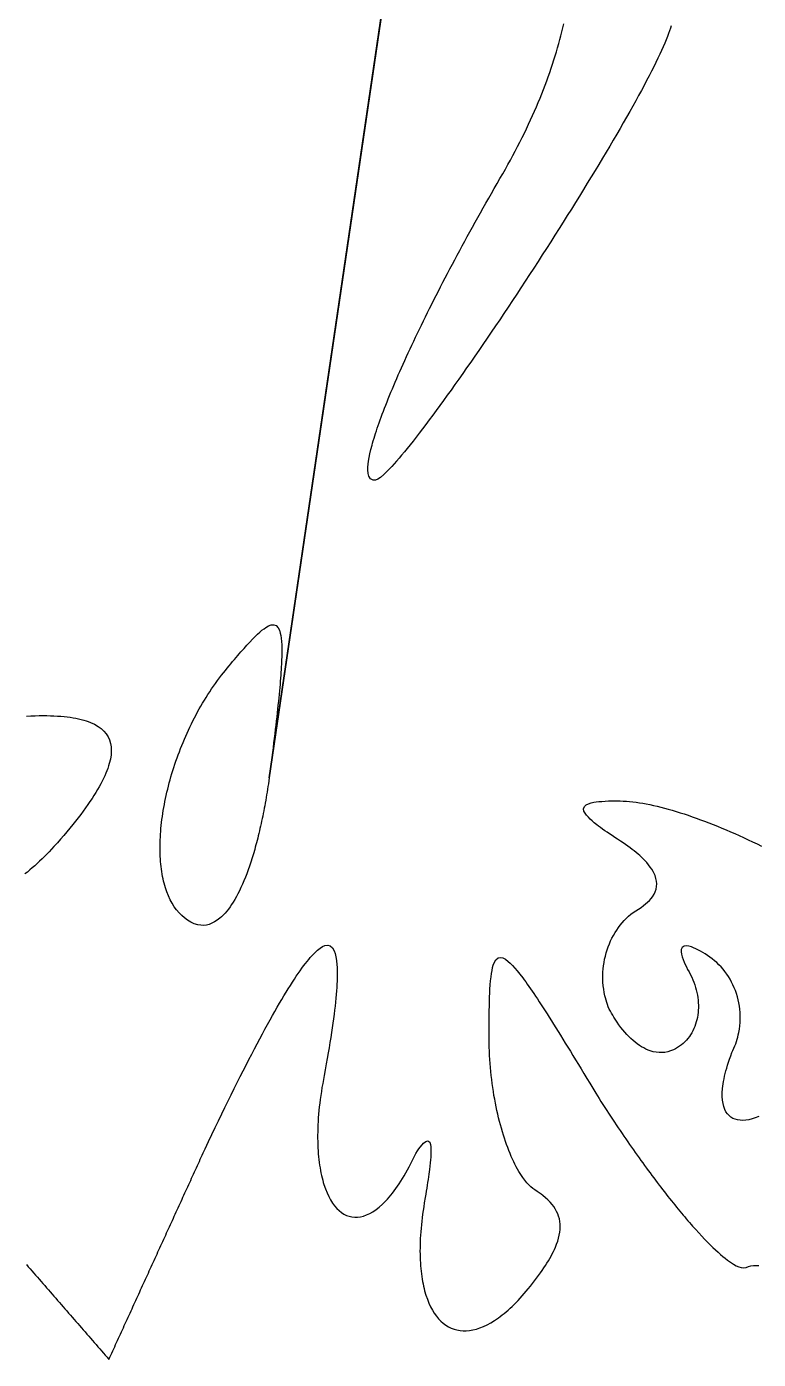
# Model space of a CAD drawing. Header units: metres. Extents: x 11 to 1970, y 60 to 2209.
# Drawn here: x 1059 to 1218.8, y 248 to 539.1 of the extents above; entities that cross this region are included whole.
import ezdxf

# ---------------------------------------------------------------- set-up
doc = ezdxf.new("R2010")
doc.units = ezdxf.units.M

msp = doc.modelspace()

# ---------------------------------------------------------------- linework, layer by layer
for points in [[(1195.191912, 940.299952), (1112, 375), (1111.909102, 374.372407), (1111.816416, 373.749656), (1111.721954, 373.131789), (1111.625728, 372.518848), (1111.52775, 371.910875), (1111.428032, 371.307912), (1111.326586, 370.710001), (1111.223424, 370.117184), (1111.118558, 369.529503), (1111.012, 368.947), (1110.903762, 368.369717), (1110.793856, 367.797696), (1110.682294, 367.230979), (1110.569088, 366.669608), (1110.45425, 366.113625), (1110.337792, 365.563072), (1110.219726, 365.017991), (1110.100064, 364.478424), (1109.978818, 363.944413), (1109.856, 363.416), (1109.731622, 362.893227), (1109.605696, 362.376136), (1109.478234, 361.864769), (1109.349248, 361.359168), (1109.21875, 360.859375), (1109.086752, 360.365432), (1108.953266, 359.877381), (1108.818304, 359.395264), (1108.544, 358.449), (1108.263936, 357.526976), (1107.978208, 356.629528), (1107.686912, 355.756992), (1107.390144, 354.909704), (1107.088, 354.088), (1106.780576, 353.292216), (1106.467968, 352.522688), (1106.150272, 351.779752), (1105.827584, 351.063744), (1105.5, 350.375), (1105.167616, 349.713856), (1104.830528, 349.080648), (1104.488832, 348.475712), (1104.142624, 347.899384), (1103.792, 347.352), (1103.437056, 346.833896), (1103.077888, 346.345408), (1102.714592, 345.886872), (1102.347264, 345.458624), (1101.976, 345.061), (1101.600896, 344.694336), (1101.222048, 344.358968), (1100.646966, 343.915331), (1100.064, 343.544), (1099.473474, 343.246109), (1098.875712, 343.022792), (1098.271038, 342.875183), (1097.659776, 342.804416), (1097.04225, 342.811625), (1096.418784, 342.897944), (1095.615094, 343.157762), (1094.875738, 343.519174), (1094.17675, 343.94025), (1093.517842, 344.419166), (1092.898726, 344.954098), (1092.319114, 345.543222), (1091.778718, 346.184714), (1091.27725, 346.87675), (1090.814422, 347.617506), (1090.389946, 348.405158), (1090.003534, 349.237882), (1089.654898, 350.113854), (1089.34375, 351.03125), (1089.069802, 351.988246), (1088.946688, 352.481024), (1088.832766, 352.983018), (1088.728, 353.494), (1088.632354, 354.013742), (1088.545792, 354.542016), (1088.468278, 355.078594), (1088.399776, 355.623248), (1088.34025, 356.17575), (1088.289664, 356.735872), (1088.247982, 357.303386), (1088.215168, 357.878064), (1088.191186, 358.459678), (1088.176, 359.048), (1088.169574, 359.642802), (1088.171872, 360.243856), (1088.182858, 360.850934), (1088.202496, 361.463808), (1088.23075, 362.08225), (1088.267584, 362.706032), (1088.312962, 363.334926), (1088.366848, 363.968704), (1088.429206, 364.607138), (1088.5, 365.25), (1088.579194, 365.897062), (1088.666752, 366.548096), (1088.762638, 367.202874), (1088.866816, 367.861168), (1088.97925, 368.52275), (1089.099904, 369.187392), (1089.228742, 369.854866), (1089.365728, 370.524944), (1089.510826, 371.197398), (1089.664, 371.872), (1089.825214, 372.548522), (1089.994432, 373.226736), (1090.171618, 373.906414), (1090.356736, 374.587328), (1090.54975, 375.26925), (1090.750624, 375.951952), (1090.959322, 376.635206), (1091.175808, 377.318784), (1091.400046, 378.002458), (1091.632, 378.686), (1091.871634, 379.369182), (1092.118912, 380.051776), (1092.373798, 380.733554), (1092.636256, 381.414288), (1092.90625, 382.09375), (1093.183744, 382.771712), (1093.468702, 383.447946), (1093.761088, 384.122224), (1094.060866, 384.794318), (1094.368, 385.464), (1094.682454, 386.131042), (1095.004192, 386.795216), (1095.333178, 387.456294), (1095.669376, 388.114048), (1096.01275, 388.76825), (1096.363264, 389.418672), (1096.720882, 390.065086), (1097.085568, 390.707264), (1097.457286, 391.344978), (1097.836, 391.978), (1098.221674, 392.606102), (1098.614272, 393.229056), (1099.013758, 393.846634), (1099.420096, 394.458608), (1099.83325, 395.06475), (1100.253184, 395.664832), (1100.679862, 396.258626), (1101.113248, 396.845904), (1101.553306, 397.426438), (1102, 398), (1102.416107, 398.50458), (1102.824456, 398.99824), (1103.225089, 399.48086), (1103.618048, 399.95232), (1104.003375, 400.4125), (1104.381112, 400.86128), (1104.751301, 401.29854), (1105.113984, 401.72416), (1105.469203, 402.13802), (1105.817, 402.54), (1106.157417, 402.92998), (1106.490496, 403.30784), (1107.134808, 404.02672), (1107.750272, 404.69568), (1108.337224, 405.31376), (1108.896, 405.88), (1109.426936, 406.39344), (1109.930368, 406.85312), (1110.406632, 407.25808), (1110.856064, 407.60736), (1111.279, 407.9), (1111.864459, 408.23066), (1112.392192, 408.42848), (1113.008, 408.48), (1113.525888, 408.28192), (1113.948544, 407.82656), (1114.204657, 407.31158), (1114.409848, 406.64432), (1114.518912, 406.11328), (1114.606184, 405.51216), (1114.672, 404.84), (1114.716696, 404.09584), (1114.740608, 403.27872), (1114.744072, 402.38768), (1114.727424, 401.42176), (1114.711663, 400.91042), (1114.691, 400.38), (1114.665477, 399.83038), (1114.635136, 399.26144), (1114.600019, 398.67306), (1114.560168, 398.06512), (1114.515625, 397.4375), (1114.466432, 396.79008), (1114.412631, 396.12274), (1114.354264, 395.43536), (1114.291373, 394.72782), (1114.224, 394), (1114.152187, 393.25178), (1114.075976, 392.48304), (1113.995409, 391.69366), (1113.910528, 390.88352), (1113.821375, 390.0525), (1113.727992, 389.20048), (1113.630421, 388.32734), (1113.528704, 387.43296), (1113.422883, 386.51722), (1113.313, 385.58), (1113.199097, 384.62118), (1113.081216, 383.64064), (1112.959399, 382.63826), (1112.833688, 381.61392), (1112.704125, 380.5675), (1112.570752, 379.49888), (1112.433611, 378.40794), (1112.292744, 377.29456), (1112.148193, 376.15862), (1112, 375), (1195, 940)], [(1199.723968, 539.311616), (1199.5715, 538.778625), (1199.386992, 538.203304), (1199.171116, 537.586667), (1198.924544, 536.929728), (1198.647948, 536.233501), (1198.342, 535.499), (1198.007372, 534.727239), (1197.644736, 533.919232), (1197.254764, 533.075993), (1196.838128, 532.198536), (1196.3955, 531.287875), (1195.927552, 530.345024), (1195.434956, 529.370997), (1194.918384, 528.366808), (1194.378508, 527.333471), (1193.816, 526.272), (1193.231532, 525.183409), (1192.625776, 524.068712), (1191.999404, 522.928923), (1191.353088, 521.765056), (1190.6875, 520.578125), (1190.003312, 519.369144), (1189.301196, 518.139127), (1188.581824, 516.889088), (1187.845868, 515.620041), (1187.094, 514.333), (1186.326892, 513.028979), (1185.545216, 511.708992), (1184.749644, 510.374053), (1183.940848, 509.025176), (1183.1195, 507.663375), (1182.286272, 506.289664), (1181.441836, 504.905057), (1180.586864, 503.510568), (1179.722028, 502.107211), (1178.848, 500.696), (1177.965452, 499.277949), (1177.075056, 497.854072), (1176.177484, 496.425383), (1175.273408, 494.992896), (1174.3635, 493.557625), (1173.448432, 492.120584), (1172.528876, 490.682787), (1171.605504, 489.245248), (1170.678988, 487.808981), (1169.75, 486.375), (1168.819212, 484.944319), (1167.887296, 483.517952), (1166.954924, 482.096913), (1166.022768, 480.682216), (1165.0915, 479.274875), (1164.161792, 477.875904), (1163.234316, 476.486317), (1162.309744, 475.107128), (1161.388748, 473.739351), (1160.472, 472.384), (1159.560172, 471.042089), (1158.653936, 469.714632), (1157.753964, 468.402643), (1156.860928, 467.107136), (1155.9755, 465.829125), (1155.098352, 464.569624), (1154.230156, 463.329647), (1153.371584, 462.110208), (1152.523308, 460.912321), (1151.686, 459.737), (1150.860332, 458.585259), (1150.046976, 457.458112), (1149.246604, 456.356573), (1148.459888, 455.281656), (1147.6875, 454.234375), (1146.930112, 453.215744), (1146.188396, 452.226777), (1145.463024, 451.268488), (1144.754668, 450.341891), (1144.064, 449.448), (1143.391692, 448.587829), (1142.738416, 447.762392), (1142.104844, 446.972703), (1141.491648, 446.219776), (1140.8995, 445.504625), (1140.329072, 444.828264), (1139.781036, 444.191707), (1139.256064, 443.595968), (1138.754828, 443.042061), (1138.278, 442.531), (1137.826252, 442.063799), (1137.400256, 441.641472), (1137.000684, 441.265033), (1136.2835, 440.653875), (1135.680076, 440.238437), (1135.195788, 440.026831), (1134.662712, 440.036992), (1134.122824, 440.329184), (1133.759, 440.904), (1133.599133, 441.514578), (1133.534144, 442.274304), (1133.542648, 442.861568), (1133.592, 443.512), (1133.681672, 444.224352), (1133.811136, 444.997376), (1133.979864, 445.829824), (1134.187328, 446.720448), (1134.433, 447.668), (1134.569999, 448.162734), (1134.716352, 448.671232), (1134.871993, 449.193338), (1135.036856, 449.728896), (1135.210875, 450.27775), (1135.393984, 450.839744), (1135.586117, 451.414722), (1135.787208, 452.002528), (1135.997191, 452.603006), (1136.216, 453.216), (1136.443569, 453.841354), (1136.679832, 454.478912), (1136.924723, 455.128518), (1137.178176, 455.790016), (1137.440125, 456.46325), (1137.710504, 457.148064), (1137.989247, 457.844302), (1138.276288, 458.551808), (1138.571561, 459.270426), (1138.875, 460), (1139.186539, 460.740374), (1139.506112, 461.491392), (1139.833653, 462.252898), (1140.169096, 463.024736), (1140.512375, 463.80675), (1140.863424, 464.598784), (1141.222177, 465.400682), (1141.588568, 466.212288), (1141.962531, 467.033446), (1142.344, 467.864), (1142.732909, 468.703794), (1143.129192, 469.552672), (1143.532783, 470.410478), (1143.943616, 471.277056), (1144.361625, 472.15225), (1144.786744, 473.035904), (1145.218907, 473.927862), (1145.658048, 474.827968), (1146.104101, 475.736066), (1146.557, 476.652), (1147.016679, 477.575614), (1147.483072, 478.506752), (1147.956113, 479.445258), (1148.435736, 480.390976), (1148.921875, 481.34375), (1149.414464, 482.303424), (1149.913437, 483.269842), (1150.418728, 484.242848), (1150.930271, 485.222286), (1151.448, 486.208), (1151.971849, 487.199834), (1152.501752, 488.197632), (1153.037643, 489.201238), (1153.579456, 490.210496), (1154.127125, 491.22525), (1154.680584, 492.245344), (1155.239767, 493.270622), (1155.804608, 494.300928), (1156.375041, 495.336106), (1156.951, 496.376), (1157.532419, 497.420454), (1158.119232, 498.469312), (1158.711373, 499.522418), (1159.308776, 500.579616), (1159.911375, 501.64075), (1160.519104, 502.705664), (1161.131897, 503.774202), (1161.749688, 504.846208), (1162.372411, 505.921526), (1163, 507), (1163.564599, 507.989372), (1164.118392, 508.977376), (1164.661373, 509.963844), (1165.193536, 510.948608), (1165.714875, 511.9315), (1166.225384, 512.912352), (1166.725057, 513.890996), (1167.213888, 514.867264), (1167.691871, 515.840988), (1168.159, 516.812), (1168.615269, 517.780132), (1169.060672, 518.745216), (1169.495203, 519.707084), (1169.918856, 520.665568), (1170.331625, 521.6205), (1170.733504, 522.571712), (1171.124487, 523.519036), (1171.504568, 524.462304), (1171.873741, 525.401348), (1172.232, 526.336), (1172.579339, 527.266092), (1172.915752, 528.191456), (1173.241233, 529.111924), (1173.555776, 530.027328), (1173.859375, 530.9375), (1174.152024, 531.842272), (1174.433717, 532.741476), (1174.704448, 533.634944), (1174.964211, 534.522508), (1175.213, 535.404), (1175.450809, 536.279252), (1175.677632, 537.148096), (1175.893463, 538.010364), (1176.098296, 538.865888), (1176.292125, 539.7145)], [(1059.042032, 388.525334), (1059.964608, 388.567296), (1060.863256, 388.597522), (1061.738, 388.616), (1062.588864, 388.622718), (1063.415872, 388.617664), (1064.219048, 388.600826), (1064.998416, 388.572192), (1065.754, 388.53175), (1066.485824, 388.479488), (1067.193912, 388.415394), (1067.878288, 388.339456), (1068.538976, 388.251662), (1069.176, 388.152), (1069.789384, 388.040458), (1070.379152, 387.917024), (1070.945328, 387.781686), (1071.487936, 387.634432), (1072.007, 387.47525), (1072.502544, 387.304128), (1072.974592, 387.121054), (1073.848296, 386.719002), (1074.628304, 386.268998), (1075.314808, 385.770946), (1075.908, 385.22475), (1076.408072, 384.630314), (1076.815216, 383.987542), (1077.129624, 383.296338), (1077.351488, 382.556606), (1077.481, 381.76825), (1077.518352, 380.931174), (1077.463736, 380.045282), (1077.317344, 379.110478), (1077.079368, 378.126666), (1076.926096, 377.616352), (1076.75, 377.09375), (1076.551104, 376.558848), (1076.329432, 376.011634), (1076.085008, 375.452096), (1075.817856, 374.880222), (1075.528, 374.296), (1075.215464, 373.699418), (1074.880272, 373.090464), (1074.522448, 372.469126), (1074.142016, 371.835392), (1073.739, 371.18925), (1073.313424, 370.530688), (1072.865312, 369.859694), (1072.394688, 369.176256), (1071.901576, 368.480362), (1071.386, 367.772), (1070.847984, 367.051158), (1070.287552, 366.317824), (1069.704728, 365.571986), (1069.099536, 364.813632), (1068.472, 364.04275), (1067.822144, 363.259328), (1067.149992, 362.463354), (1066.455568, 361.654816), (1065.738896, 360.833702), (1065, 360), (1064.487942, 359.435998), (1063.971936, 358.883984), (1063.452234, 358.343946), (1062.929088, 357.815872), (1062.40275, 357.29975), (1061.873472, 356.795568), (1061.341506, 356.303314), (1060.807104, 355.822976), (1060.270518, 355.354542), (1059.732, 354.898), (1059.191802, 354.453338), (1058.650176, 354.020544)], [(1218.85862, 301.028299), (1218.11326, 300.744837), (1217.39334, 300.519863), (1216.70078, 300.354001), (1216.0375, 300.247875), (1215.40542, 300.202109), (1214.80646, 300.217327), (1214.24254, 300.294153), (1213.71558, 300.433211), (1213.2275, 300.635125), (1212.78022, 300.900519), (1212.37566, 301.230017), (1212.01574, 301.624243), (1211.70238, 302.083821), (1211.4375, 302.609375), (1211.22302, 303.201529), (1211.06086, 303.860907), (1210.95294, 304.588133), (1210.90118, 305.383831), (1210.9075, 306.248625), (1210.97382, 307.183139), (1211.10206, 308.187997), (1211.19, 308.717), (1211.29414, 309.263823), (1211.41472, 309.828544), (1211.55198, 310.411241), (1211.70616, 311.011992), (1211.8775, 311.630875), (1212.06624, 312.267968), (1212.27262, 312.923349), (1212.49688, 313.597096), (1212.73926, 314.289287), (1213, 315), (1213.231632, 315.481152), (1213.446656, 315.964416), (1213.645264, 316.449504), (1213.827648, 316.936128), (1213.994, 317.424), (1214.144512, 317.912832), (1214.279376, 318.402336), (1214.398784, 318.892224), (1214.502928, 319.382208), (1214.630944, 320.116734), (1214.725696, 320.849856), (1214.787832, 321.580602), (1214.818, 322.308), (1214.816848, 323.031078), (1214.785024, 323.748864), (1214.723176, 324.460386), (1214.631952, 325.164672), (1214.512, 325.86075), (1214.363968, 326.547648), (1214.188504, 327.224394), (1213.986256, 327.890016), (1213.757872, 328.543542), (1213.504, 329.184), (1213.225288, 329.810418), (1212.922384, 330.421824), (1212.595936, 331.017246), (1212.246592, 331.595712), (1211.875, 332.15625), (1211.481808, 332.697888), (1211.067664, 333.219654), (1210.633216, 333.720576), (1210.179112, 334.199682), (1209.706, 334.656), (1209.214528, 335.088558), (1208.705344, 335.496384), (1208.179096, 335.878506), (1207.644816, 336.233992), (1207.13025, 336.562375), (1206.637824, 336.863488), (1206.167862, 337.137169), (1205.720688, 337.383256), (1205.160464, 337.668168), (1204.642096, 337.903352), (1204.166352, 338.088424), (1203.632782, 338.248709), (1203.084106, 338.335847), (1202.573568, 338.290816), (1202.128554, 337.997623), (1201.939162, 337.511519), (1201.928326, 337.005737), (1202.007296, 336.490752), (1202.167866, 335.889967), (1202.356082, 335.347059), (1202.59825, 334.748375), (1202.815744, 334.262528), (1203.064342, 333.744929), (1203.344368, 333.195416), (1203.656146, 332.613827), (1204, 332), (1204.2592, 331.457435), (1204.4968, 330.91028), (1204.7128, 330.359345), (1204.9072, 329.80544), (1205.08, 329.249375), (1205.2312, 328.69196), (1205.3608, 328.134005), (1205.4688, 327.57632), (1205.5552, 327.019715), (1205.62, 326.465), (1205.6632, 325.912985), (1205.6848, 325.36448), (1205.6848, 324.820295), (1205.6632, 324.28124), (1205.62, 323.748125), (1205.5552, 323.22176), (1205.4688, 322.702955), (1205.3608, 322.19252), (1205.2312, 321.691265), (1205.08, 321.2), (1204.9072, 320.719535), (1204.7128, 320.25068), (1204.4968, 319.794245), (1204.2592, 319.35104), (1204, 318.921875), (1203.7192, 318.50756), (1203.4168, 318.108905), (1203.0928, 317.72672), (1202.7472, 317.361815), (1202.38, 317.015), (1201.9912, 316.687085), (1201.5808, 316.37888), (1201.1488, 316.091195), (1200.698824, 315.828376), (1200.242875, 315.602125), (1199.627887, 315.357913), (1199.005891, 315.178309), (1198.378039, 315.062161), (1197.745483, 315.008317), (1197.109375, 315.015625), (1196.470867, 315.082933), (1195.831111, 315.209089), (1195.191259, 315.392941), (1194.712, 315.568), (1194.233821, 315.774379), (1193.757208, 316.011592), (1193.282647, 316.279153), (1192.810624, 316.576576), (1192.341625, 316.903375), (1191.876136, 317.259064), (1191.414643, 317.643157), (1190.957632, 318.055168), (1190.505589, 318.494611), (1190.059, 318.961), (1189.618351, 319.453849), (1189.184128, 319.972672), (1188.756817, 320.516983), (1188.336904, 321.086296), (1187.924875, 321.680125), (1187.521216, 322.297984), (1187.257, 322.723), (1186.996864, 323.158336), (1186.740952, 323.603848), (1186.489408, 324.059392), (1186.242376, 324.524824), (1186, 325), (1185.827176, 325.481152), (1185.668608, 325.964416), (1185.524152, 326.449504), (1185.393664, 326.936128), (1185.277, 327.424), (1185.127609, 328.157518), (1185.008512, 328.892224), (1184.919223, 329.627146), (1184.859256, 330.361312), (1184.828125, 331.09375), (1184.825344, 331.823488), (1184.850427, 332.549554), (1184.902888, 333.270976), (1184.982241, 333.986782), (1185.088, 334.696), (1185.219679, 335.397658), (1185.376792, 336.090784), (1185.558853, 336.774406), (1185.765376, 337.447552), (1185.995875, 338.10925), (1186.249864, 338.758528), (1186.526857, 339.394414), (1186.826368, 340.015936), (1187.147911, 340.622122), (1187.491, 341.212), (1187.855149, 341.784598), (1188.239872, 342.338944), (1188.644683, 342.874066), (1189.069096, 343.388992), (1189.512625, 343.88275), (1189.974784, 344.354368), (1190.455087, 344.802874), (1190.953048, 345.227296), (1191.468181, 345.626662), (1192, 346), (1192.6084, 346.3627), (1193.1736, 346.7308), (1193.6956, 347.1043), (1194.1744, 347.4832), (1194.61, 347.8675), (1195.0024, 348.2572), (1195.3516, 348.6523), (1195.6576, 349.0528), (1195.9984, 349.5952), (1196.2624, 350.1472), (1196.4496, 350.7088), (1196.56, 351.28), (1196.5936, 351.8608), (1196.5504, 352.4512), (1196.4304, 353.0512), (1196.2336, 353.6608), (1196.0356, 354.1243), (1195.7944, 354.5932), (1195.51, 355.0675), (1195.1824, 355.5472), (1194.8116, 356.0323), (1194.3976, 356.5228), (1193.9404, 357.0187), (1193.44, 357.52), (1192.8964, 358.0267), (1192.51, 358.3675), (1192.1044, 358.7107), (1191.6796, 359.0563), (1191.2356, 359.4043), (1190.7724, 359.7547), (1190.29, 360.1075), (1189.7884, 360.4627), (1189.2676, 360.8203), (1188.673299, 361.208503), (1188.039673, 361.616581), (1187.432375, 362.012875), (1186.851357, 362.397529), (1186.296571, 362.770687), (1185.767969, 363.132493), (1185.265503, 363.483091), (1184.789125, 363.822625), (1184.338787, 364.151239), (1183.914441, 364.469077), (1183.516039, 364.776283), (1182.966976, 365.217472), (1182.476017, 365.635549), (1182.043, 366.031), (1181.667763, 366.404311), (1181.257047, 366.868459), (1180.948379, 367.295263), (1180.705464, 367.778008), (1180.622592, 368.285824), (1180.811921, 368.784637), (1181.217875, 369.136375), (1181.727, 369.379), (1182.245576, 369.541672), (1182.862648, 369.677656), (1183.389859, 369.762823), (1183.972096, 369.834112), (1184.609197, 369.892009), (1185.301, 369.937), (1186.047343, 369.969571), (1186.575125, 369.984625), (1187.127027, 369.994519), (1187.703001, 369.999397), (1188.638334, 369.99134), (1189.293072, 369.96552), (1189.963818, 369.92278), (1190.650176, 369.86336), (1191.35175, 369.7875), (1192.068144, 369.69544), (1192.798962, 369.58742), (1193.543808, 369.46368), (1194.302286, 369.32446), (1195.074, 369.17), (1195.858554, 369.00054), (1196.655552, 368.81632), (1197.464598, 368.61758), (1198.285296, 368.40456), (1199.11725, 368.1775), (1199.960064, 367.93664), (1200.813342, 367.68222), (1201.676688, 367.41448), (1202.549706, 367.13366), (1203.432, 366.84), (1204.323174, 366.53374), (1205.222832, 366.21512), (1206.130578, 365.88438), (1207.046016, 365.54176), (1207.96875, 365.1875), (1208.898384, 364.82184), (1209.834522, 364.44502), (1210.776768, 364.05728), (1211.724726, 363.65886), (1212.678, 363.25), (1213.636194, 362.83094), (1214.598912, 362.40192), (1215.565758, 361.96318), (1216.536336, 361.51496), (1217.51025, 361.0575), (1218.487104, 360.59104), (1219.466502, 360.11582)], [(1059, 268.7), (1059.4, 268.24), (1059.8, 267.78), (1060.2, 267.32), (1060.6, 266.86), (1061, 266.4), (1061.4, 265.94), (1061.8, 265.48), (1062.2, 265.02), (1062.6, 264.56), (1063, 264.1), (1063.4, 263.64), (1063.8, 263.18), (1064.2, 262.72), (1064.6, 262.26), (1065, 261.8), (1065.4, 261.34), (1065.8, 260.88), (1066.2, 260.42), (1066.6, 259.96), (1067, 259.5), (1067.4, 259.04), (1067.8, 258.58), (1068.2, 258.12), (1068.6, 257.66), (1069, 257.2), (1069.4, 256.74), (1069.8, 256.28), (1070.2, 255.82), (1070.6, 255.36), (1071, 254.9), (1071.4, 254.44), (1071.8, 253.98), (1072.2, 253.52), (1072.6, 253.06), (1073, 252.6), (1073.4, 252.14), (1073.8, 251.68), (1074.2, 251.22), (1074.6, 250.76), (1075, 250.3), (1075.4, 249.84), (1075.8, 249.38), (1076.2, 248.92), (1076.6, 248.46), (1077, 248), (1077.21, 248.46), (1077.42, 248.92), (1077.63, 249.38), (1077.84, 249.84), (1078.05, 250.3), (1078.26, 250.76), (1078.47, 251.22), (1078.68, 251.68), (1078.89, 252.14), (1079.1, 252.6), (1079.31, 253.06), (1079.52, 253.52), (1079.73, 253.98), (1079.94, 254.44), (1080.15, 254.9), (1080.36, 255.36), (1080.57, 255.82), (1080.78, 256.28), (1080.99, 256.74), (1081.2, 257.2), (1081.41, 257.66), (1081.62, 258.12), (1081.83, 258.58), (1082.04, 259.04), (1082.25, 259.5), (1082.46, 259.96), (1082.67, 260.42), (1082.88, 260.88), (1083.09, 261.34), (1083.3, 261.8), (1083.51, 262.26), (1083.72, 262.72), (1083.93, 263.18), (1084.14, 263.64), (1084.35, 264.1), (1084.56, 264.56), (1084.77, 265.02), (1084.98, 265.48), (1085.19, 265.94), (1085.4, 266.4), (1085.61, 266.86), (1085.82, 267.32), (1086.03, 267.78), (1086.24, 268.24), (1086.45, 268.7), (1086.66, 269.16), (1086.87, 269.62), (1087.08, 270.08), (1087.29, 270.54), (1087.5, 271), (1087.71, 271.46), (1087.92, 271.92), (1088.13, 272.38), (1088.34, 272.84), (1088.55, 273.3), (1088.76, 273.76), (1088.97, 274.22), (1089.18, 274.68), (1089.39, 275.14), (1089.6, 275.6), (1089.81, 276.06), (1090.02, 276.52), (1090.23, 276.98), (1090.44, 277.44), (1090.65, 277.9), (1090.86, 278.36), (1091.07, 278.82), (1091.28, 279.28), (1091.49, 279.74), (1091.7, 280.2), (1091.91, 280.66), (1092.12, 281.12), (1092.33, 281.58), (1092.54, 282.04), (1092.75, 282.5), (1092.96, 282.96), (1093.17, 283.42), (1093.38, 283.88), (1093.59, 284.34), (1093.8, 284.8), (1094.01, 285.26), (1094.22, 285.72), (1094.43, 286.18), (1094.64, 286.64), (1094.85, 287.1), (1095.06, 287.56), (1095.27, 288.02), (1095.48, 288.48), (1095.69, 288.94), (1095.9, 289.4), (1096.11, 289.86), (1096.32, 290.32), (1096.53, 290.78), (1096.74, 291.24), (1096.95, 291.7), (1097.16, 292.16), (1097.37, 292.62), (1097.58, 293.08), (1097.79, 293.54), (1098, 294), (1098.745199, 295.575898), (1099.480792, 297.123584), (1100.206773, 298.643046), (1100.923136, 300.134272), (1101.629875, 301.59725), (1102.326984, 303.031968), (1103.014457, 304.438414), (1103.692288, 305.816576), (1104.360471, 307.166442), (1105.019, 308.488), (1105.667869, 309.781238), (1106.307072, 311.046144), (1106.936603, 312.282706), (1107.556456, 313.490912), (1108.166625, 314.67075), (1108.767104, 315.822208), (1109.357887, 316.945274), (1109.938968, 318.039936), (1110.510341, 319.106182), (1111.072, 320.144), (1111.623939, 321.153378), (1112.166152, 322.134304), (1112.698633, 323.086766), (1113.221376, 324.010752), (1113.734375, 324.90625), (1114.237624, 325.773248), (1114.731117, 326.611734), (1115.214848, 327.421696), (1115.688811, 328.203122), (1116.153, 328.956), (1116.607409, 329.680318), (1117.052032, 330.376064), (1117.486863, 331.043226), (1117.911896, 331.681792), (1118.327125, 332.29175), (1118.732544, 332.873088), (1119.128147, 333.425794), (1119.513928, 333.949856), (1119.889881, 334.445262), (1120.256, 334.912), (1120.612279, 335.350058), (1120.958712, 335.759424), (1121.295293, 336.140086), (1121.938875, 336.81525), (1122.542977, 337.375454), (1123.107551, 337.820602), (1123.632549, 338.150598), (1124.117923, 338.365346), (1124.771584, 338.471168), (1125.335821, 338.317142), (1125.810472, 337.902944), (1126.195375, 337.22825), (1126.402037, 336.633574), (1126.568691, 335.922882), (1126.695289, 335.096078), (1126.781783, 334.153066), (1126.809976, 333.637952), (1126.828125, 333.09375), (1126.836224, 332.520448), (1126.834267, 331.918034), (1126.822248, 331.286496), (1126.800161, 330.625822), (1126.768, 329.936), (1126.725759, 329.217018), (1126.673432, 328.468864), (1126.611013, 327.691526), (1126.538496, 326.884992), (1126.455875, 326.04925), (1126.363144, 325.184288), (1126.260297, 324.290094), (1126.147328, 323.366656), (1126.024231, 322.413962), (1125.891, 321.432), (1125.747629, 320.420758), (1125.594112, 319.380224), (1125.430443, 318.310386), (1125.256616, 317.211232), (1125.072625, 316.08275), (1124.878464, 314.924928), (1124.674127, 313.737754), (1124.459608, 312.521216), (1124.234901, 311.275302), (1124, 310), (1123.825978, 309.105122), (1123.663824, 308.220576), (1123.513406, 307.346494), (1123.374592, 306.483008), (1123.24725, 305.63025), (1123.131248, 304.788352), (1123.026454, 303.957446), (1122.932736, 303.137664), (1122.849962, 302.329138), (1122.778, 301.532), (1122.716718, 300.746382), (1122.665984, 299.972416), (1122.625666, 299.210234), (1122.595632, 298.459968), (1122.57575, 297.72175), (1122.565888, 296.995712), (1122.565914, 296.281986), (1122.575696, 295.580704), (1122.595102, 294.891998), (1122.624, 294.216), (1122.662258, 293.552842), (1122.709744, 292.902656), (1122.766326, 292.265574), (1122.831872, 291.641728), (1122.90625, 291.03125), (1122.989328, 290.434272), (1123.080974, 289.850926), (1123.181056, 289.281344), (1123.289442, 288.725658), (1123.406, 288.184), (1123.530598, 287.656502), (1123.663104, 287.143296), (1123.803386, 286.644514), (1123.951312, 286.160288), (1124.269568, 285.236032), (1124.616816, 284.371584), (1124.992, 283.568), (1125.394064, 282.826336), (1125.821952, 282.147648), (1126.274608, 281.532992), (1126.750976, 280.983424), (1127.25, 280.5), (1127.770624, 280.083776), (1128.311792, 279.735808), (1128.872448, 279.457152), (1129.451536, 279.248864), (1130.048, 279.112), (1130.660784, 279.047616), (1131.288832, 279.056768), (1131.931088, 279.140512), (1132.586496, 279.299904), (1133.254, 279.536), (1133.932544, 279.849856), (1134.621072, 280.242528), (1135.318528, 280.715072), (1136.023856, 281.268544), (1136.736, 281.904), (1137.094298, 282.252802), (1137.453904, 282.622496), (1137.814686, 283.013214), (1138.176512, 283.425088), (1138.53925, 283.85825), (1138.902768, 284.312832), (1139.266934, 284.788966), (1139.631616, 285.286784), (1139.996682, 285.806418), (1140.362, 286.348), (1140.727438, 286.911662), (1141.092864, 287.497536), (1141.458146, 288.105754), (1141.823152, 288.736448), (1142.18775, 289.38975), (1142.551808, 290.065792), (1142.915194, 290.764706), (1143.277776, 291.486624), (1143.639422, 292.231678), (1144, 293), (1144.349254, 293.513054), (1144.677232, 293.972432), (1144.984258, 294.378458), (1145.361594, 294.837394), (1145.703026, 295.202826), (1146.149534, 295.577334), (1146.626382, 295.756582), (1147.040642, 295.474842), (1147.216384, 294.949184), (1147.286954, 294.410754), (1147.311586, 293.883386), (1147.308762, 293.270962), (1147.289088, 292.756288), (1147.254726, 292.194526), (1147.206, 291.586), (1147.143234, 290.931034), (1147.066752, 290.229952), (1146.976878, 289.483078), (1146.909682, 288.959882), (1146.836774, 288.416574), (1146.75825, 287.85325), (1146.674206, 287.270006), (1146.584738, 286.666938), (1146.489942, 286.044142), (1146.389914, 285.401714), (1146.28475, 284.73975), (1146.174546, 284.058346), (1146.059398, 283.357598), (1145.855384, 282.165411), (1145.721472, 281.341688), (1145.598168, 280.528897), (1145.485376, 279.727104), (1145.383, 278.936375), (1145.290944, 278.156776), (1145.209112, 277.388373), (1145.137408, 276.631232), (1145.075736, 275.885419), (1145.024, 275.151), (1144.982104, 274.428041), (1144.949952, 273.716608), (1144.927448, 273.016767), (1144.914496, 272.328584), (1144.911, 271.652125), (1144.916864, 270.987456), (1144.931992, 270.334643), (1144.956288, 269.693752), (1144.989656, 269.064849), (1145.032, 268.448), (1145.083224, 267.843271), (1145.143232, 267.250728), (1145.211928, 266.670437), (1145.289216, 266.102464), (1145.375, 265.546875), (1145.469184, 265.003736), (1145.571672, 264.473113), (1145.682368, 263.955072), (1145.801176, 263.449679), (1145.928, 262.957), (1146.205312, 262.010048), (1146.513536, 261.114744), (1146.851904, 260.271616), (1147.219648, 259.481192), (1147.616, 258.744), (1148.040192, 258.060568), (1148.491456, 257.431424), (1148.969024, 256.857096), (1149.472128, 256.338112), (1150, 255.875), (1150.551872, 255.468288), (1151.126976, 255.118504), (1151.724544, 254.826176), (1152.343808, 254.591832), (1152.984, 254.416), (1153.644352, 254.299208), (1154.324096, 254.241984), (1155.022464, 254.244856), (1155.738688, 254.308352), (1156.472, 254.433), (1157.221632, 254.619328), (1157.986816, 254.867864), (1158.766784, 255.179136), (1159.560768, 255.553672), (1160.368, 255.992), (1161.187712, 256.494648), (1162.019136, 257.062144), (1162.439, 257.370375), (1162.861504, 257.695016), (1163.286552, 258.036133), (1163.714048, 258.393792), (1164.143896, 258.768059), (1164.576, 259.159), (1165.010264, 259.566681), (1165.446592, 259.991168), (1165.884888, 260.432527), (1166.325056, 260.890824), (1166.767, 261.366125), (1167.210624, 261.858496), (1167.655832, 262.368003), (1168.102528, 262.894712), (1168.550616, 263.438689), (1169, 264), (1169.471584, 264.595224), (1169.926272, 265.180992), (1170.363968, 265.757448), (1170.784576, 266.324736), (1171.188, 266.883), (1171.574144, 267.432384), (1171.942912, 267.973032), (1172.294208, 268.505088), (1172.627936, 269.028696), (1172.944, 269.544), (1173.242304, 270.051144), (1173.522752, 270.550272), (1173.785248, 271.041528), (1174.029696, 271.525056), (1174.256, 272.001), (1174.464064, 272.469504), (1174.74175, 273.158625), (1174.977856, 273.831816), (1175.172058, 274.489563), (1175.324032, 275.132352), (1175.433454, 275.760669), (1175.5, 276.375), (1175.523346, 276.975831), (1175.503168, 277.563648), (1175.439142, 278.138937), (1175.330944, 278.702184), (1175.17825, 279.253875), (1174.980736, 279.794496), (1174.738078, 280.324533), (1174.449952, 280.844472), (1174.116034, 281.354799), (1173.736, 281.856), (1173.309526, 282.348561), (1172.836288, 282.832968), (1172.315962, 283.309707), (1171.748224, 283.779264), (1171.343232, 284.088552), (1170.916928, 284.395008), (1170.469216, 284.698776), (1170, 285), (1169.550135, 285.302076), (1169.10108, 285.667008), (1168.653645, 286.092852), (1168.20864, 286.577664), (1167.766875, 287.1195), (1167.32916, 287.716416), (1167.04, 288.144), (1166.75324, 288.594624), (1166.46912, 289.067712), (1166.18788, 289.562688), (1165.90976, 290.078976), (1165.635, 290.616), (1165.36384, 291.173184), (1165.09652, 291.749952), (1164.83328, 292.345728), (1164.57436, 292.959936), (1164.32, 293.592), (1164.07044, 294.241344), (1163.82592, 294.907392), (1163.58668, 295.589568), (1163.35296, 296.287296), (1163.125, 297), (1162.90304, 297.727104), (1162.68732, 298.468032), (1162.47808, 299.222208), (1162.27556, 299.989056), (1162.08, 300.768), (1161.89164, 301.558464), (1161.71072, 302.359872), (1161.53748, 303.171648), (1161.37216, 303.993216), (1161.215, 304.824), (1161.06624, 305.663424), (1160.92612, 306.510912), (1160.79488, 307.365888), (1160.67276, 308.227776), (1160.56, 309.096), (1160.45684, 309.969984), (1160.36352, 310.849152), (1160.28028, 311.732928), (1160.20736, 312.620736), (1160.145, 313.512), (1160.09344, 314.406144), (1160.05292, 315.302592), (1160.02368, 316.200768), (1160.00596, 317.100096), (1160, 318), (1160.000321, 318.77189), (1160.001368, 319.52752), (1160.003267, 320.26683), (1160.006144, 320.98976), (1160.010125, 321.69625), (1160.015336, 322.38624), (1160.021903, 323.05967), (1160.029952, 323.71648), (1160.039609, 324.35661), (1160.051, 324.98), (1160.064251, 325.58659), (1160.079488, 326.17632), (1160.096837, 326.74913), (1160.116424, 327.30496), (1160.138375, 327.84375), (1160.162816, 328.36544), (1160.189873, 328.86997), (1160.252339, 329.82731), (1160.326781, 330.71529), (1160.414207, 331.53343), (1160.515625, 332.28125), (1160.632043, 332.95827), (1160.764469, 333.56401), (1160.913911, 334.09799), (1161.172184, 334.76336), (1161.474413, 335.26457), (1161.951641, 335.67469), (1162.521125, 335.78625), (1163.013632, 335.67168), (1163.565971, 335.38539), (1164.181544, 334.92576), (1164.628736, 334.52224), (1165.106552, 334.04048), (1165.616, 333.48), (1166.158088, 332.84032), (1166.733824, 332.12096), (1167.344216, 331.32144), (1167.662723, 330.89147), (1167.990272, 330.44128), (1168.326989, 329.97081), (1168.673, 329.48), (1169.028431, 328.96879), (1169.393408, 328.43712), (1169.768057, 327.88493), (1170.152504, 327.31216), (1170.546875, 326.71875), (1170.951296, 326.10464), (1171.365893, 325.46977), (1171.790792, 324.81408), (1172.226119, 324.13751), (1172.672, 323.44), (1173.128561, 322.72149), (1173.595928, 321.98192), (1174.074227, 321.22123), (1174.563584, 320.43936), (1175.064125, 319.63625), (1175.575976, 318.81184), (1176.099263, 317.96607), (1176.634112, 317.09888), (1177.180649, 316.21021), (1177.739, 315.3), (1178.309291, 314.36819), (1178.891648, 313.41472), (1179.486197, 312.43953), (1180.093064, 311.44256), (1180.712375, 310.42375), (1181.344256, 309.38304), (1181.988833, 308.32037), (1182.646232, 307.23568), (1183.316579, 306.12891), (1184, 305), (1184.41999, 304.341811), (1184.83992, 303.687288), (1185.25973, 303.036497), (1185.67936, 302.389504), (1186.09875, 301.746375), (1186.51784, 301.107176), (1186.93657, 300.471973), (1187.35488, 299.840832), (1187.77271, 299.213819), (1188.19, 298.591), (1188.60669, 297.972441), (1189.02272, 297.358208), (1189.43803, 296.748367), (1189.85256, 296.142984), (1190.26625, 295.542125), (1190.67904, 294.945856), (1191.09087, 294.354243), (1191.50168, 293.767352), (1191.91141, 293.185249), (1192.32, 292.608), (1192.72739, 292.035671), (1193.13352, 291.468328), (1193.53833, 290.906037), (1193.94176, 290.348864), (1194.34375, 289.796875), (1194.74424, 289.250136), (1195.14317, 288.708713), (1195.54048, 288.172672), (1195.93611, 287.642079), (1196.33, 287.117), (1196.72209, 286.597501), (1197.11232, 286.083648), (1197.50063, 285.575507), (1197.88696, 285.073144), (1198.27125, 284.576625), (1198.65344, 284.086016), (1199.03347, 283.601383), (1199.41128, 283.122792), (1199.78681, 282.650309), (1200.16, 282.184), (1200.53079, 281.723931), (1200.89912, 281.270168), (1201.26493, 280.822777), (1201.62816, 280.381824), (1201.98875, 279.947375), (1202.34664, 279.519496), (1202.70177, 279.098253), (1203.05408, 278.683712), (1203.40351, 278.275939), (1203.75, 277.875), (1204.09349, 277.480961), (1204.43392, 277.093888), (1204.77123, 276.713847), (1205.10536, 276.340904), (1205.76384, 275.616576), (1206.40888, 274.921432), (1207.04, 274.256), (1207.65672, 273.620808), (1208.25856, 273.016384), (1208.84504, 272.443256), (1209.41568, 271.901952), (1209.97, 271.393), (1210.50752, 270.916928), (1211.02776, 270.474264), (1211.53024, 270.065536), (1212.01448, 269.691272), (1212.48, 269.352), (1212.92632, 269.048248), (1213.35296, 268.780544), (1213.95497, 268.447733), (1214.51, 268.199), (1215.01643, 268.036127), (1215.61327, 267.955603), (1216.120894, 268.058202), (1216.62175, 268.25525), (1217.148526, 268.395658), (1217.698918, 268.480194), (1218.270622, 268.509626), (1218.861334, 268.484722)]]:
    msp.add_lwpolyline(points)

doc.saveas('drawing.dxf')
